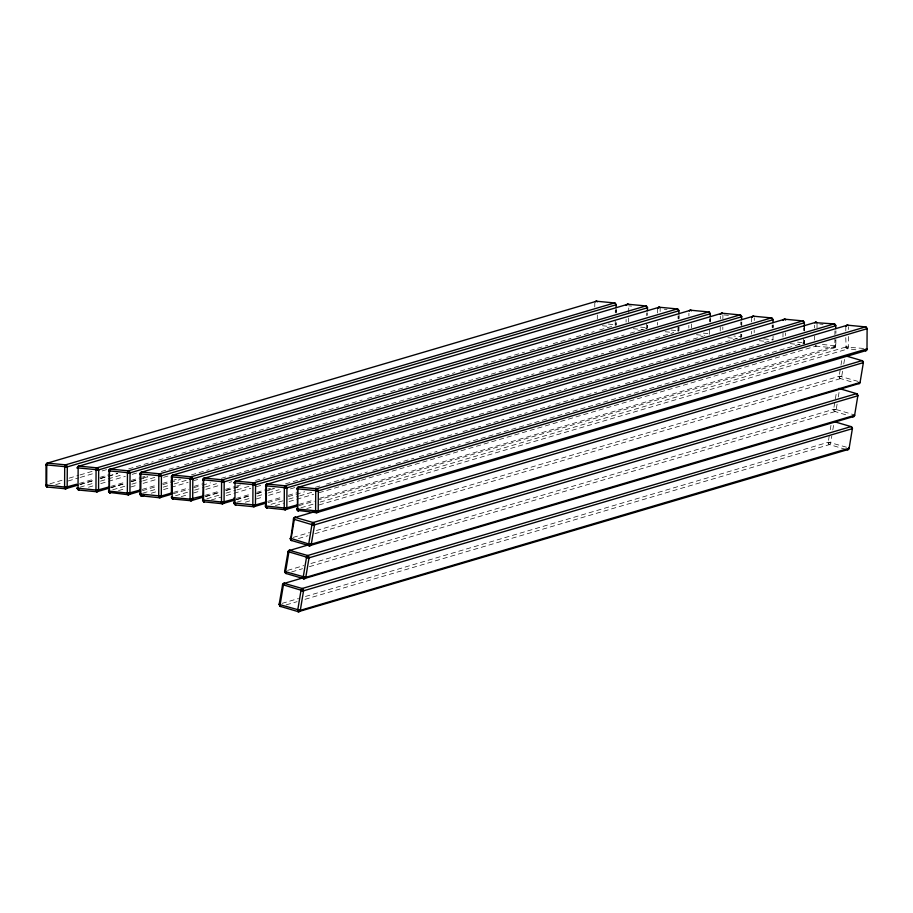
<?xml version="1.0" encoding="UTF-8"?>
<svg xmlns="http://www.w3.org/2000/svg" width="913" height="913" viewBox="0 0 913 913"><rect width="100%" height="100%" fill="white"/><g stroke="black" fill="none" stroke-linecap="round" stroke-linejoin="round"><path stroke-width="0.68" stroke-dasharray="4.57 3.42" d="M594.774 306.996L594.797 302.968M597.296 318.979L597.319 314.951M615.168 325.279A1.917 0.902 -84.6 0 0 615.202 324.72L615.236 319.345M615.282 312.634L615.294 309.941M616.207 322.46L615.967 325.154L615.99 322.46M616.047 313.056L616.07 309.028M616.275 312.383L616.286 309.861M626.078 322.084L626.101 319.402M628.68 321.969L628.703 317.941M628.737 312.566L628.76 307.19M646.427 328.806A1.917 0.902 -84.6 0 0 646.587 327.71L646.621 322.335M646.655 315.624L646.678 312.931M647.363 325.462L647.351 328.144L629.605 333.382M647.579 327.972L647.591 325.45M647.648 315.373L647.659 312.851M657.463 325.074L657.474 322.392M657.531 312.988L657.554 308.959M660.133 311.527L660.156 308.845M677.948 331.077A1.917 0.902 -84.6 0 0 677.96 330.711L677.994 325.336M678.039 318.614L678.051 315.932M678.724 331.134L678.747 327.105M678.804 319.048L678.816 316.355M678.873 330.894L678.975 327.185M679.032 318.363L679.055 314.586M688.836 328.064L688.847 325.382M688.904 315.978L688.927 313.296M691.438 327.961L691.461 323.932M709.264 334.443A1.917 0.902 -84.6 0 0 709.344 333.702L709.378 328.326M709.412 321.604L709.424 318.922M710.177 322.038L710.2 318.009M710.405 321.353L710.417 318.842M720.22 331.065L720.243 327.037M720.289 318.968L720.3 316.286M722.822 329.604L722.834 326.922M722.891 318.865L722.913 314.825M740.74 334.01L740.717 336.692L733.824 336.03M740.797 324.606L740.808 321.912M741.482 337.125L741.504 334.432M741.55 325.028L741.573 322.346M741.71 336.943L741.721 334.432M741.778 325.61L741.801 321.833M751.593 334.055L751.604 331.362M751.661 321.958L751.684 317.929M754.195 332.606L754.218 329.913M754.275 320.509L754.286 317.827M772.17 327.596L772.181 324.902M773.106 336.155L772.923 340.093L772.889 336.087M772.934 328.029L772.946 325.336M773.163 327.345L773.174 324.823M782.977 337.045L783 333.017M785.579 335.596L785.591 332.903M803.383 343.505A1.917 0.902 -84.6 0 0 803.474 342.672L803.508 337.308M803.554 330.586L803.566 327.904M804.113 343.813A1.917 1.655 73.6 0 0 804.239 343.105L804.262 340.423M804.307 331.02L804.33 326.991M804.479 340.412L804.387 343.528M804.536 330.335L804.558 327.813M814.35 340.035L814.373 336.007M814.419 327.95L814.442 325.256M817.021 327.835L817.044 323.807M816.416 345.787A1.917 0.902 -84.6 0 1 815.994 346.118L833.923 347.83A1.917 0.902 -84.6 0 0 834.859 345.673L834.893 338.951M834.916 334.923L834.939 330.894M833.98 347.819L833.923 347.83A1.917 1.655 73.6 0 0 835.623 346.095L835.646 340.732M835.886 339.625L835.852 346.05L835.121 347.442M835.92 333.325L835.931 330.814M845.758 337.662L846.191 348.446L858.414 350.158M845.803 330.94L845.826 326.911M320.121 502.104L845.7 347.066A1.917 1.655 73.6 0 0 847.378 349.108L847.31 349.097A1.917 0.902 -84.6 0 0 848.303 346.951L848.382 333.519M848.405 329.49L848.417 326.797M845.769 449.413L829.506 444.585L303.915 599.647M309.393 566.676L834.984 411.603A1.917 0.833 -73.6 0 0 836.205 409.526L837.289 403.01M314.882 533.694L840.462 378.633A1.917 0.833 -73.6 0 0 841.683 376.544L842.767 370.039M465.676 442.976L804.399 342.866M319.584 498.327L835.772 345.867M829.232 435.775L828.159 443.022L829.529 444.597A1.917 0.833 -73.6 0 0 830.716 442.508L831.8 435.992M830.237 429.726L830.967 425.355M834.71 402.793L833.637 409.309L834.368 411.307L847.184 415.232M835.361 398.89L836.445 392.373M840.2 369.822L839.115 376.327L839.857 378.324L852.674 382.25M840.976 365.166L841.934 359.391M832.804 429.943L833.968 422.959M838.294 396.961L839.458 389.988M843.772 363.99L844.936 357.006M840.462 378.655L840.474 378.633A1.917 1.655 73.6 0 1 839.115 376.327L314.894 530.967M834.984 411.626L834.984 411.603A1.917 1.655 73.6 0 1 833.637 409.309L310.774 563.549M829.483 444.585L829.529 444.585A1.917 1.655 73.6 0 1 828.148 442.291L305.296 596.52M834.961 347.556L319.265 499.651M49.975 483.799L62.267 480.181M69.091 478.161L78.644 475.342M80.013 474.943L92.304 471.313M55.75 484.643L62.575 482.635M68.03 481.014L78.952 477.796M80.321 477.396L95.34 472.968M102.165 470.948L107.62 469.339M79.465 483.411L94.484 478.983M99.939 477.373L109.492 474.555M128.607 468.917L153.179 461.67M158.645 460.061L176.392 454.822M181.847 453.213L199.593 447.975M205.06 446.366L222.806 441.127M228.261 439.518L246.008 434.291M251.474 432.671L269.221 427.444M274.676 425.823L292.422 420.596M297.889 418.987L315.636 413.749M321.091 412.14L338.849 406.901M344.304 405.292L362.05 400.054M367.517 398.445L385.263 393.206M390.718 391.597L408.465 386.359M413.931 384.75L431.678 379.523M437.133 377.902L454.879 372.675M460.346 371.066L478.092 365.828M483.548 364.219L501.294 358.98M506.761 357.371L524.507 352.133M529.962 350.524L547.709 345.285M553.175 343.676L570.922 338.438M576.377 336.829L594.123 331.59M599.59 329.981L613.239 325.952M80.504 484.335L94.153 480.306M100.978 478.298L117.355 473.47M79.716 484.677L94.655 480.272M100.088 478.663L106.878 476.666M108.236 476.266L117.743 473.459M79.99 487.2L95.009 482.772M100.476 481.151L122.308 474.714M88.493 487.234L95.317 485.214M100.772 483.605L125.343 476.358M132.168 474.349L137.635 472.74M110.838 486.412L125.857 481.984M131.324 480.364L140.876 477.545M142.245 477.145L144.973 476.346M161.35 471.507L179.096 466.269M184.563 464.66L202.309 459.422M207.765 457.812L624.138 334.991M110.519 487.736L125.526 483.308M130.993 481.699L137.817 479.679M143.273 478.07L147.37 476.86M111.089 487.668L126.028 483.262M131.472 481.665L138.262 479.656M139.621 479.257L147.769 476.848M112.733 489.79L125.024 486.161M131.849 484.152L141.401 481.334M142.77 480.923L156.42 476.906M118.496 490.623L125.332 488.615M130.787 487.006L137.612 484.986M143.079 483.376L158.086 478.948M163.553 477.339L169.008 475.73M142.223 489.402L157.241 484.974M162.697 483.365L172.249 480.546M173.618 480.135L176.346 479.336M191.365 474.908L209.111 469.67M214.578 468.061L232.324 462.823M237.779 461.213L255.526 455.975M260.992 454.366L278.739 449.128M284.194 447.518L301.941 442.28M307.407 440.671L325.154 435.444M330.609 433.823L348.355 428.596M353.822 426.976L371.568 421.749M377.023 420.14L394.77 414.901M400.236 413.292L417.983 408.054M423.438 406.445L441.184 401.206M446.651 399.597L464.397 394.359M469.853 392.75L487.61 387.511M493.066 385.902L510.812 380.675M516.279 379.055L534.025 373.828M539.48 372.219L557.227 366.98M562.693 365.371L580.44 360.133M585.895 358.524L603.641 353.285M609.108 351.676L626.854 346.438M632.31 344.829L650.056 339.59M655.523 337.981L673.269 332.743M142.474 490.669L157.413 486.252M162.845 484.655L180.5 479.439M142.748 493.18L157.766 488.752M163.222 487.143L172.785 484.324M174.143 483.924L186.435 480.295M151.25 493.214L158.075 491.205M163.53 489.596L188.101 482.349M193.567 480.729L197.665 479.53M173.596 492.392L188.614 487.964M194.081 486.355L203.633 483.536M221.38 478.298L540.827 384.065M546.282 382.456L564.029 377.217M569.495 375.608L587.242 370.37M592.697 368.761L610.443 363.522M615.91 361.913L633.656 356.686M639.123 355.066L656.869 349.839M662.324 348.23L680.071 342.991M685.537 341.382L703.284 336.144M173.276 493.716L188.786 489.254M193.75 487.679L201.02 485.648M202.378 485.237L210.526 482.84M175.49 495.77L187.781 492.153M194.606 490.133L204.158 487.314M205.528 486.914L216.449 483.696M181.253 496.615L188.089 494.595M193.545 492.986L200.369 490.977M205.836 489.368L220.843 484.94M229.037 482.521L231.765 481.71M204.98 495.382L219.987 490.954M225.454 489.345L235.006 486.526M236.376 486.127L240.473 484.917M255.492 480.489L265.044 477.67M270.499 476.061L288.246 470.823M293.712 469.214L311.459 463.975M316.914 462.366L334.672 457.128M340.127 455.519L357.873 450.28M363.34 448.671L381.086 443.433M386.541 441.824L404.288 436.597M409.754 434.976L427.501 429.749M432.956 428.129L450.702 422.902M456.169 421.292L473.915 416.054M479.371 414.445L497.117 409.207M502.584 407.597L520.33 402.359M525.785 400.75L543.532 395.512M548.998 393.902L566.745 388.664M572.2 387.055L740.123 337.525M206.018 496.307L219.668 492.278M226.492 490.27L240.142 486.241M205.231 496.649L220.17 492.244M225.602 490.635L232.393 488.638M233.751 488.238L240.541 486.23M206.874 498.76L220.524 494.732M225.979 493.123L235.543 490.304M236.901 489.904L249.192 486.275M211.268 500.004L220.832 497.186M226.287 495.576L250.858 488.329M256.325 486.72L261.78 485.111M236.353 498.384L251.372 493.944M256.827 492.335L266.391 489.516M267.749 489.117L270.488 488.307M285.495 483.879L434.303 439.986M439.758 438.377L457.516 433.139M462.971 431.529L480.717 426.291M486.184 424.682L503.93 419.444M509.386 417.834L527.132 412.608M532.599 410.987L550.345 405.76M555.8 404.151L573.547 398.913M579.013 397.303L596.76 392.065M602.215 390.456L619.961 385.218M625.428 383.608L643.174 378.37M648.629 376.761L666.376 371.523M671.842 369.913L689.589 364.675M695.044 363.066L712.791 357.839M718.257 356.218L736.004 350.991M741.459 349.382L759.205 344.144M764.672 342.535L770.127 340.926M236.033 499.708L251.041 495.28M256.507 493.659L263.332 491.651M268.787 490.041L274.254 488.432M236.604 499.639L251.543 495.234M256.975 493.636L263.777 491.628M265.135 491.228L274.642 488.421M236.889 502.161L250.539 498.133M257.363 496.124L266.916 493.305M268.285 492.894L279.207 489.676M245.38 502.196L250.835 500.586M256.302 498.977L263.127 496.957M268.593 495.348L283.601 490.92M290.425 488.911L295.892 487.291M267.737 501.374L282.745 496.946M288.211 495.325L297.764 492.506M315.51 487.28L320.977 485.67M326.432 484.05L344.178 478.823M349.645 477.214L367.391 471.975M372.846 470.366L390.593 465.128M396.059 463.519L413.806 458.28M419.261 456.671L437.007 451.433M442.474 449.824L460.22 444.585M267.977 502.629L282.927 498.224M288.36 496.626L304.657 491.81M270.99 504.341L283.281 500.723M288.736 499.114L298.3 496.295M299.658 495.885L311.949 492.267M275.395 505.585L283.589 503.177M289.044 501.568L313.616 494.31M319.082 492.7L360.03 480.626M361.4 480.215L816.028 346.107A1.917 1.655 73.6 0 1 815.206 345.822M299.11 504.364L314.129 499.936M298.779 505.688L314.3 501.214M301.005 507.742L313.296 504.113M306.768 508.587L313.593 506.567M319.059 504.957L847.298 349.097M293.05 537.415L309.439 532.587M298.494 538.522L308.058 535.703M287.572 570.397L303.949 565.558M291.646 571.903L302.568 568.685M282.083 603.367L298.471 598.54M286.168 604.885L297.09 601.667M848.303 346.951L845.7 347.066L864.851 348.526M628.772 305.855L631.534 306.117M664.287 309.245L667.049 309.507M724.1 314.939L728.426 315.362M819.806 324.069L823.024 324.377M608.309 324.058L616.195 324.971L615.202 324.72M640.606 327.139L646.587 327.71M671.066 330.05L678.701 330.826L677.96 330.711M703.364 333.131L709.344 333.702M763.827 338.894L772.101 339.682A1.917 0.902 -84.6 0 1 772.078 340.104M797.505 342.101L804.319 342.832L803.474 342.672M822.442 344.486L835.692 345.822L834.859 345.673M602.329 325.736L608.766 326.352M633.245 328.691L644.281 329.741M665.086 331.727L673.452 332.526M696.459 334.717L704.825 335.516M727.844 337.707L736.209 338.506M759.217 340.709L765.653 341.314M790.133 343.653L800.153 344.612M815.925 346.107L815.355 345.913M841.683 376.544L839.96 376.27L859.316 381.76M836.205 409.526L853.838 414.73M830.716 442.508L828.696 442.223L848.348 447.712M740.671 337.319A1.917 0.902 -84.6 0 1 740.557 337.787M839.15 376.327L839.892 376.259L839.15 376.327M833.672 409.298L835.76 409.412L833.74 409.286"/><path stroke-width="1.37" d="M46.004 485.75L46.004 464.854L47.054 463.211L596.486 301.244A1.917 1.655 73.6 0 0 595.242 301.747L596.52 301.233M77.776 485.145L65.462 488.786A1.917 1.655 73.6 0 0 67.174 487.04L67.3 466.885A1.917 1.655 73.6 0 0 65.622 464.843L64.697 467L64.583 487.154A1.917 0.902 -84.6 0 0 65.485 488.775L47.51 487.074A1.917 0.902 -84.6 0 1 46.643 485.442L46.768 465.288A1.917 0.902 -84.6 0 1 47.693 463.131L65.622 464.843L614.495 302.945L596.52 301.233A1.917 0.902 -84.6 0 1 597.25 301.861M109.149 488.135L96.846 491.776A1.917 1.655 73.6 0 0 98.558 490.03L98.672 469.887A1.917 1.655 73.6 0 0 97.006 467.833L96.07 469.99L95.956 490.144A1.917 0.902 -84.6 0 0 96.858 491.765L78.883 490.064A1.917 0.902 -84.6 0 1 78.027 488.432L78.141 468.278A1.917 0.902 -84.6 0 1 79.077 466.121L97.006 467.833L645.879 305.935L627.87 304.234L626.307 305.25M128.322 494.755L109.126 492.381L109.263 469.556L659.289 307.213M108.636 491L108.636 491A1.917 1.655 73.6 0 0 110.313 493.043L110.256 493.054A1.917 0.902 -84.6 0 1 109.4 491.422L109.526 471.279A1.917 0.902 -84.6 0 1 110.45 469.111L128.379 470.823L677.263 308.936L659.243 307.225L657.691 308.24M128.242 494.755L128.219 494.766A1.917 0.902 -84.6 0 1 127.329 493.134L127.455 472.98L128.379 470.823A1.917 1.655 73.6 0 1 130.057 472.877L129.931 493.02A1.917 1.655 73.6 0 1 128.242 494.755L140.522 491.126M170.537 494.526L159.615 497.745L141.047 495.827L140.02 493.99L140.134 473.836A1.917 1.655 73.6 0 1 141.835 472.112L690.627 310.215L708.648 311.938L159.764 473.813L158.828 475.981L158.714 496.124A1.917 0.902 -84.6 0 0 159.615 497.745L159.615 497.745A1.917 1.655 73.6 0 0 161.316 496.021L172.237 492.792M144.414 495.234L141.641 496.044A1.917 0.902 -84.6 0 1 140.785 494.424L140.899 474.269A1.917 0.902 -84.6 0 1 141.835 472.112L159.764 473.813A1.917 1.655 73.6 0 1 161.43 475.867L161.316 496.021M171.416 494.298L171.518 476.826L172.568 475.182L722 313.216A1.917 1.655 73.6 0 0 720.368 314.483M203.279 497.117L191 500.735L173.014 499.034A1.917 0.902 -84.6 0 1 172.158 497.414L172.283 477.259A1.917 0.902 -84.6 0 1 173.208 475.102L191.137 476.814L739.987 314.917L721.943 313.205L720.437 314.232M203.61 495.793L190.087 499.126L190.212 478.971L191.137 476.814A1.917 1.655 73.6 0 1 192.814 478.857L192.689 499.012A1.917 1.655 73.6 0 1 191 500.735L191.068 500.746A1.917 0.902 -84.6 0 1 190.087 499.126L172.158 497.414M234.664 500.107L222.373 503.736L203.804 501.819L202.777 499.97L203.394 478.538L753.385 316.206A1.917 1.655 73.6 0 0 751.787 317.302L753.419 316.195L771.405 317.918A1.917 1.655 73.6 0 1 772.98 319.961L772.969 322.654M233.625 499.183L222.761 502.15L202.709 499.993A1.917 1.655 73.6 0 0 204.444 502.024L204.398 502.036A1.917 0.902 -84.6 0 1 203.542 500.404L203.656 480.249A1.917 0.902 -84.6 0 1 204.592 478.092L222.521 479.804L771.314 317.918A1.917 0.902 -84.6 0 1 772.204 319.173M221.471 502.116L221.585 481.961L222.521 479.804A1.917 1.655 73.6 0 1 224.187 481.847L224.073 502.002A1.917 1.655 73.6 0 1 222.373 503.736L222.452 503.736A1.917 0.902 -84.6 0 1 221.471 502.116L222.179 502.15M234.185 497.596L234.15 502.96A1.917 1.655 73.6 0 0 235.828 505.015L253.825 506.726L266.037 503.097M234.276 503.702L235.771 505.026A1.917 0.902 -84.6 0 1 234.915 503.394L235.04 483.239A1.917 0.902 -84.6 0 1 235.965 481.083L784.758 319.196A1.917 1.655 73.6 0 0 783.308 319.972M266.368 501.773L255.446 504.992A1.917 1.655 73.6 0 1 253.757 506.726L253.734 506.738A1.917 0.902 -84.6 0 1 252.844 505.106L252.969 484.951L253.894 482.794L802.744 320.897L784.689 319.185L783.194 320.212M255.446 504.992L255.56 484.849A1.917 1.655 73.6 0 0 253.894 482.794L235.965 481.083A1.917 1.655 73.6 0 0 234.287 482.543M297.421 506.087L285.13 509.716L266.562 507.799L265.535 505.962L266.151 484.518L816.142 322.186A1.917 1.655 73.6 0 0 814.83 322.757M297.741 504.763L285.655 508.13L265.466 505.973A1.917 1.655 73.6 0 0 267.201 508.005L267.155 508.016A1.917 0.902 -84.6 0 1 266.299 506.384L266.413 486.241A1.917 0.902 -84.6 0 1 267.338 484.073L285.278 485.784L834.162 323.898A1.917 0.902 -84.6 0 1 834.847 324.572M285.13 509.716L285.118 509.728A1.917 0.902 -84.6 0 1 284.228 508.096L284.342 487.941L285.278 485.784A1.917 1.655 73.6 0 1 286.944 487.839L286.83 507.993A1.917 1.655 73.6 0 1 285.13 509.716L285.096 509.728M867.156 349.028L867.133 349.04A1.917 1.655 73.6 0 1 865.307 350.82L316.514 512.707L297.398 510.333L297.535 487.508L847.515 325.176L865.535 326.9L316.651 488.775L315.727 490.943L315.601 511.086A1.917 0.902 -84.6 0 0 316.514 512.707L316.514 512.707A1.917 1.655 73.6 0 0 318.203 510.983L867.156 348.857M315.601 511.086L317.986 511.029L296.851 508.975A1.917 1.655 73.6 0 0 298.585 510.995L298.528 511.006A1.917 0.902 -84.6 0 1 297.672 509.386L297.798 489.231A1.917 0.902 -84.6 0 1 298.722 487.074L316.651 488.775A1.917 1.655 73.6 0 1 318.317 490.829L318.203 510.983M616.07 307.692L616.092 304.999A1.917 1.655 73.6 0 0 614.415 302.956L614.415 302.956A1.917 0.902 -84.6 0 1 615.179 303.573M647.454 310.682L647.465 307.989A1.917 1.655 73.6 0 0 645.799 305.946L645.799 305.946A1.917 0.902 -84.6 0 1 646.45 306.323M678.827 313.673L678.85 310.991A1.917 1.655 73.6 0 0 677.172 308.936L677.172 308.936A1.917 0.902 -84.6 0 1 678.039 309.964M710.211 316.663L710.223 313.981A1.917 1.655 73.6 0 0 708.556 311.926L708.556 311.926A1.917 0.902 -84.6 0 1 709.401 312.851M741.584 319.653L741.607 316.971A1.917 1.655 73.6 0 0 739.929 314.917L739.929 314.917A1.917 0.902 -84.6 0 1 740.694 315.533M804.33 326.991L804.364 322.951A1.917 1.655 73.6 0 0 802.687 320.908L802.687 320.908A1.917 0.902 -84.6 0 1 803.531 321.821M835.726 328.634L835.737 325.952A1.917 1.655 73.6 0 0 834.071 323.898L814.944 322.631M866.996 349.097L867.11 328.942A1.917 1.655 73.6 0 0 865.444 326.888L865.535 326.888A1.917 0.902 -84.6 0 1 866.346 328.235M616.218 304.748L67.265 466.897L46.004 464.854A1.917 1.655 73.6 0 1 47.693 463.131L47.613 463.142M647.591 307.738L98.638 469.887L77.377 467.855A1.917 1.655 73.6 0 1 79.077 466.121L627.87 304.234A1.917 1.655 73.6 0 0 626.25 305.421M678.998 310.751L130.023 472.888L108.761 470.846A1.917 1.655 73.6 0 1 110.45 469.111L110.45 469.111M710.382 313.741L161.396 475.878L139.986 473.893M158.714 496.124L161.099 496.067L140.02 493.99A1.917 1.655 73.6 0 0 141.686 496.033L141.686 496.033M741.755 316.731L192.769 478.869L171.518 476.826A1.917 1.655 73.6 0 1 173.208 475.102L173.208 475.102M773.14 319.721L224.153 481.859L202.891 479.816A1.917 1.655 73.6 0 1 204.592 478.092L204.489 478.092M202.549 500.153L203.542 500.404M804.501 322.711L255.526 484.849L234.185 482.84M252.844 505.106L255.241 505.049L234.002 503.017M835.886 325.701L286.91 487.85L265.649 485.807A1.917 1.655 73.6 0 1 267.338 484.073L267.338 484.073M265.306 506.133L266.299 506.384M867.213 328.68L318.283 490.84L297.033 488.797A1.917 1.655 73.6 0 1 298.722 487.074L298.722 487.074M65.622 464.843A1.917 0.902 -84.6 0 0 64.697 467L65.405 467.045M97.006 467.833A1.917 0.902 -84.6 0 0 96.07 469.99L98.672 469.887M127.535 472.98L128.162 473.025M158.851 475.89L161.43 475.867M190.292 478.971L192.814 478.857M222.304 482.007L221.597 481.87A1.917 0.902 -84.6 0 1 222.521 479.804M255.56 484.849L252.969 484.86A1.917 0.902 -84.6 0 1 253.894 482.794M849.295 448.18L300.263 610.363L279.127 604.406L282.608 584.64L283.909 583.247L302.192 588.497L851.042 426.599L834.528 421.749M854.808 415.255L305.741 577.393L284.605 571.435L288.086 551.657L289.387 550.265L307.681 555.515L856.565 393.64A1.917 1.655 73.6 0 1 857.821 395.945L854.568 415.495A1.917 1.655 73.6 0 1 852.616 416.83L303.789 578.739M858.049 395.717L308.993 557.843L288.086 551.657A1.917 1.655 73.6 0 1 290.049 550.311L309.153 544.673M302.306 578.055L284.559 583.293A1.917 0.833 -73.6 0 0 283.338 585.393L280.086 604.931A1.917 0.833 -73.6 0 0 280.702 606.494L298.334 611.699A1.917 0.833 -73.6 0 1 297.729 610.135L300.97 590.597L302.192 588.497A1.917 1.655 73.6 0 1 303.55 590.814L852.525 428.619M191.137 476.803A1.917 0.902 -84.6 0 0 190.212 478.971L190.235 478.88M290.596 539.663L293.575 518.675L294.876 517.283L313.159 522.533L862.009 360.646L845.495 355.796M303.824 578.728L303.824 578.728A1.917 0.833 -73.6 0 1 303.207 577.164L306.46 557.615L307.681 555.515A1.917 1.655 73.6 0 1 309.028 557.832L305.775 577.381A1.917 1.655 73.6 0 1 303.824 578.728L286.134 573.524A1.917 0.833 -73.6 0 1 285.575 571.96L288.828 552.411A1.917 0.833 -73.6 0 1 290.049 550.311L289.957 550.288M860.194 382.148L860.057 382.513A1.917 1.655 73.6 0 1 858.094 383.859L309.29 545.769A1.917 1.655 73.6 0 0 311.265 544.399L314.517 524.861A1.917 1.655 73.6 0 0 313.159 522.533L311.938 524.644L308.697 544.182A1.917 0.833 -73.6 0 0 309.302 545.746L291.669 540.542A1.917 0.833 -73.6 0 1 291.053 538.978L294.306 519.44A1.917 0.833 -73.6 0 1 295.527 517.329L314.643 511.691M849.238 448.409L849.09 448.466A1.917 1.655 73.6 0 1 847.127 449.812L298.323 611.721A1.917 1.655 73.6 0 0 300.297 610.352L303.55 590.814M849.09 448.466L852.343 428.927A1.917 1.655 73.6 0 0 850.984 426.611L850.984 426.611A1.917 0.833 -73.6 0 1 851.646 427.82M311.265 544.399L310.352 544.468L860.057 382.513L863.31 362.975A1.917 1.655 73.6 0 0 861.952 360.646L861.952 360.646A1.917 0.833 -73.6 0 1 862.602 362.016M234.276 482.817L235.965 481.083M158.828 475.981L158.828 475.981A1.917 0.902 -84.6 0 1 159.764 473.813M312.645 524.804L311.961 524.553L314.517 524.861L863.436 362.609M307.681 555.515A1.917 0.833 -73.6 0 0 306.46 557.615L307.156 557.786M127.455 472.98L127.455 472.98A1.917 0.902 -84.6 0 1 128.379 470.823M313.159 522.533A1.917 0.833 -73.6 0 0 311.938 524.644L293.735 519.223L294.306 519.44M140.271 473.128L141.835 472.112M845.952 326.203L847.549 325.165A1.917 0.902 -84.6 0 1 848.166 325.542M295.47 517.34L295.527 517.329A1.917 1.655 73.6 0 0 293.575 518.675L293.37 518.961M291.064 540.211L291.669 540.542A1.917 1.655 73.6 0 1 290.323 538.225L310.352 544.468L309.553 544.376M284.616 571.344L284.833 571.196A1.917 1.655 73.6 0 0 286.191 573.524L284.833 571.196M284.559 583.293L284.559 583.293A1.917 1.655 73.6 0 0 282.608 584.64L303.253 590.871L301.062 590.62A1.917 0.833 -73.6 0 1 302.192 588.497M46.369 486.389L47.499 487.074A1.917 1.655 73.6 0 1 45.89 485.008L65.862 487.188L76.738 484.221M627.87 304.234L627.904 304.223A1.917 0.902 -84.6 0 1 628.452 304.497M689.269 310.854A1.917 1.655 73.6 0 1 690.627 310.215L690.662 310.203A1.917 0.902 -84.6 0 1 691.403 310.888M689.429 310.66L690.627 310.215M77.103 488.067L77.263 487.999A1.917 1.655 73.6 0 0 78.929 490.053L77.034 488.113L97.383 490.178L109.48 486.812M108.476 491.057L128.619 493.18L139.495 490.201M722 313.216L722 313.216A1.917 0.902 -84.6 0 1 722.662 313.593M279.207 604.235L279.355 604.178A1.917 1.655 73.6 0 0 280.702 606.494L279.355 604.178M77.24 467.901L78.997 466.132M852.662 416.819L852.662 416.819A1.917 0.833 -73.6 0 0 852.799 416.75M67.3 466.885L65.565 467.045M67.174 487.04L65.451 487.188M130.057 472.877L128.322 473.025M98.558 490.03L95.956 490.144M129.931 493.02L128.208 493.18M224.187 481.847L222.601 482.007M192.689 499.012L190.965 499.16M224.073 502.002L222.338 502.161M286.944 487.839L285.358 487.987M318.317 490.829L315.727 490.852A1.917 0.902 -84.6 0 1 316.651 488.775M286.83 507.993L285.233 508.142M314.517 524.861L312.794 524.838M309.028 557.832L307.453 557.832M305.775 577.381L304.2 577.381M300.297 610.352L298.585 610.329M847.127 449.812L847.127 449.812A1.917 0.833 -73.6 0 0 847.412 449.653M865.398 350.82L865.398 350.82A1.917 0.902 -84.6 0 0 866.197 349.223M285.061 487.987L284.354 487.85A1.917 0.902 -84.6 0 1 285.278 485.784M65.291 487.188L64.583 487.154M128.048 493.18L127.329 493.134M190.806 499.16L190.087 499.126M284.936 508.142L284.228 508.096M753.385 316.206L753.385 316.206A1.917 0.902 -84.6 0 1 753.887 316.377M784.678 319.196L784.758 319.196A1.917 0.902 -84.6 0 1 785.602 320.109M847.447 325.176L847.515 325.176A1.917 1.655 73.6 0 0 845.895 326.375M816.062 322.186L816.142 322.186A1.917 0.902 -84.6 0 1 816.895 322.803M740.9 316.549L741.676 316.697L740.842 316.537M297.798 489.231L296.873 489.037M266.413 486.241L265.489 486.047M235.04 483.239L234.116 483.057M203.656 480.249L202.743 480.055M172.283 477.259L171.359 477.065M140.899 474.269L139.986 474.075M109.526 471.279L108.601 471.085M78.141 468.278L77.228 468.084M46.768 465.288L45.844 465.094M297.672 509.386L296.759 509.192M234.915 503.394L234.002 503.2M140.785 494.424L139.86 494.23M109.4 491.422L108.567 491.274M78.027 488.432L77.194 488.284M46.643 485.442L45.844 485.294M309.393 544.353L308.697 544.182M303.915 577.324L303.207 577.164M298.425 610.306L297.729 610.135M838.842 388.424L856.565 393.651A1.917 0.833 -73.6 0 1 857.124 394.861M862.568 362.21L863.299 362.507L862.751 362.267M291.053 538.978L290.129 538.522M288.828 552.411L287.926 551.988M285.575 571.96L284.662 571.527M283.338 585.393L282.425 584.959M280.086 604.931L279.184 604.497M171.393 496.98L173.071 499.034A1.917 1.655 73.6 0 1 171.404 497.163M834.939 324.982A1.917 0.902 -84.6 0 1 834.973 325.519M853.518 415.792A1.917 0.833 -73.6 0 1 853.176 416.374M660.088 308.138A1.917 0.902 -84.6 0 0 659.243 307.225L659.266 307.213A1.917 1.655 73.6 0 0 657.725 308.16M848.029 448.762A1.917 0.833 -73.6 0 1 847.686 449.356M858.916 382.992A1.917 0.833 -73.6 0 1 858.665 383.403M854.18 414.844L854.271 414.89M848.691 447.827L849.227 448.1L848.691 447.827"/></g></svg>
